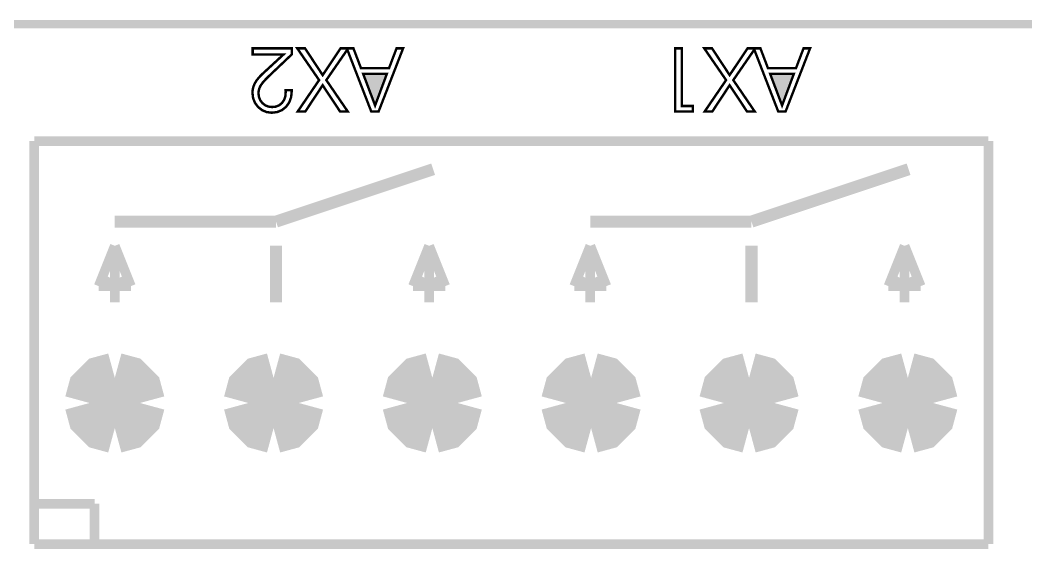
# Model space of a CAD drawing. Extents: x -1.96 to 2.19, y -1.6 to 2.11.
# Drawn here: x -1.286 to -0.038, y 1.452 to 2.108 of the extents above; entities that cross this region are included whole.
import ezdxf

# ---------------------------------------------------------------- set-up
doc = ezdxf.new("R2010")
doc.units = 0
doc.header["$LTSCALE"] = 0.000394
for name, color, linetype in [('KO', 7, 'CONTINUOUS'), ('ML', 7, 'CONTINUOUS'), ('TO', 7, 'CONTINUOUS')]:
    doc.layers.add(name, color=color, linetype=linetype)

msp = doc.modelspace()

# ---------------------------------------------------------------- linework, layer by layer
at = {"layer": 'KO', "color": 7, "linetype": 'CONTINUOUS', "const_width": 0.01}
msp.add_lwpolyline([(-1.958433, 2.103472), (1.741563, 2.103472)], dxfattribs=at)
at = {"layer": 'ML', "color": 7, "linetype": 'CONTINUOUS', "const_width": 0.0625}
for points in [[(-1.168429, 1.66472), (-1.184181, 1.660444), (-1.195401, 1.649224), (-1.199677, 1.633472)], [(-1.168429, 1.66472), (-1.184181, 1.660444), (-1.195401, 1.649224), (-1.199677, 1.633472)], [(-1.137181, 1.633472), (-1.141457, 1.649224), (-1.152678, 1.660444), (-1.168429, 1.66472)], [(-1.137181, 1.633472), (-1.141457, 1.649224), (-1.152678, 1.660444), (-1.168429, 1.66472)], [(-0.971429, 1.66472), (-0.987181, 1.660444), (-0.998401, 1.649224), (-1.002677, 1.633472)], [(-0.971429, 1.66472), (-0.987181, 1.660444), (-0.998401, 1.649224), (-1.002677, 1.633472)], [(-0.940181, 1.633472), (-0.944457, 1.649224), (-0.955678, 1.660444), (-0.971429, 1.66472)], [(-0.940181, 1.633472), (-0.944457, 1.649224), (-0.955678, 1.660444), (-0.971429, 1.66472)], [(-0.774429, 1.66472), (-0.790181, 1.660444), (-0.801401, 1.649224), (-0.805677, 1.633472)], [(-0.774429, 1.66472), (-0.790181, 1.660444), (-0.801401, 1.649224), (-0.805677, 1.633472)], [(-0.743181, 1.633472), (-0.747457, 1.649224), (-0.758678, 1.660444), (-0.774429, 1.66472)], [(-0.743181, 1.633472), (-0.747457, 1.649224), (-0.758678, 1.660444), (-0.774429, 1.66472)], [(-0.577429, 1.66472), (-0.593181, 1.660444), (-0.604401, 1.649224), (-0.608677, 1.633472)], [(-0.577429, 1.66472), (-0.593181, 1.660444), (-0.604401, 1.649224), (-0.608677, 1.633472)], [(-0.546181, 1.633472), (-0.550457, 1.649224), (-0.561678, 1.660444), (-0.577429, 1.66472)], [(-0.546181, 1.633472), (-0.550457, 1.649224), (-0.561678, 1.660444), (-0.577429, 1.66472)], [(-0.381429, 1.66472), (-0.397181, 1.660444), (-0.408401, 1.649224), (-0.412677, 1.633472)], [(-0.381429, 1.66472), (-0.397181, 1.660444), (-0.408401, 1.649224), (-0.412677, 1.633472)], [(-0.350181, 1.633472), (-0.354457, 1.649224), (-0.365678, 1.660444), (-0.381429, 1.66472)], [(-0.350181, 1.633472), (-0.354457, 1.649224), (-0.365678, 1.660444), (-0.381429, 1.66472)], [(-0.184429, 1.66472), (-0.200181, 1.660444), (-0.211401, 1.649224), (-0.215677, 1.633472)], [(-0.184429, 1.66472), (-0.200181, 1.660444), (-0.211401, 1.649224), (-0.215677, 1.633472)], [(-0.153181, 1.633472), (-0.157457, 1.649224), (-0.168678, 1.660444), (-0.184429, 1.66472)], [(-0.153181, 1.633472), (-0.157457, 1.649224), (-0.168678, 1.660444), (-0.184429, 1.66472)], [(-1.199677, 1.633472), (-1.195401, 1.617721), (-1.184181, 1.606501), (-1.168429, 1.602224)], [(-1.199677, 1.633472), (-1.195401, 1.617721), (-1.184181, 1.606501), (-1.168429, 1.602224)], [(-1.168429, 1.602224), (-1.152678, 1.606501), (-1.141457, 1.617721), (-1.137181, 1.633472)], [(-1.168429, 1.602224), (-1.152678, 1.606501), (-1.141457, 1.617721), (-1.137181, 1.633472)], [(-1.002677, 1.633472), (-0.998401, 1.617721), (-0.987181, 1.606501), (-0.971429, 1.602224)], [(-1.002677, 1.633472), (-0.998401, 1.617721), (-0.987181, 1.606501), (-0.971429, 1.602224)], [(-0.971429, 1.602224), (-0.955678, 1.606501), (-0.944457, 1.617721), (-0.940181, 1.633472)], [(-0.971429, 1.602224), (-0.955678, 1.606501), (-0.944457, 1.617721), (-0.940181, 1.633472)], [(-0.805677, 1.633472), (-0.801401, 1.617721), (-0.790181, 1.606501), (-0.774429, 1.602224)], [(-0.805677, 1.633472), (-0.801401, 1.617721), (-0.790181, 1.606501), (-0.774429, 1.602224)], [(-0.774429, 1.602224), (-0.758678, 1.606501), (-0.747457, 1.617721), (-0.743181, 1.633472)], [(-0.774429, 1.602224), (-0.758678, 1.606501), (-0.747457, 1.617721), (-0.743181, 1.633472)], [(-0.608677, 1.633472), (-0.604401, 1.617721), (-0.593181, 1.606501), (-0.577429, 1.602224)], [(-0.608677, 1.633472), (-0.604401, 1.617721), (-0.593181, 1.606501), (-0.577429, 1.602224)], [(-0.577429, 1.602224), (-0.561678, 1.606501), (-0.550457, 1.617721), (-0.546181, 1.633472)], [(-0.577429, 1.602224), (-0.561678, 1.606501), (-0.550457, 1.617721), (-0.546181, 1.633472)], [(-0.412677, 1.633472), (-0.408401, 1.617721), (-0.397181, 1.606501), (-0.381429, 1.602224)], [(-0.412677, 1.633472), (-0.408401, 1.617721), (-0.397181, 1.606501), (-0.381429, 1.602224)], [(-0.381429, 1.602224), (-0.365678, 1.606501), (-0.354457, 1.617721), (-0.350181, 1.633472)], [(-0.381429, 1.602224), (-0.365678, 1.606501), (-0.354457, 1.617721), (-0.350181, 1.633472)], [(-0.215677, 1.633472), (-0.211401, 1.617721), (-0.200181, 1.606501), (-0.184429, 1.602224)], [(-0.215677, 1.633472), (-0.211401, 1.617721), (-0.200181, 1.606501), (-0.184429, 1.602224)], [(-0.184429, 1.602224), (-0.168678, 1.606501), (-0.157457, 1.617721), (-0.153181, 1.633472)], [(-0.184429, 1.602224), (-0.168678, 1.606501), (-0.157457, 1.617721), (-0.153181, 1.633472)]]:
    msp.add_lwpolyline(points, dxfattribs=at)
at = {"layer": 'TO', "color": 7, "linetype": 'CONTINUOUS'}
for points, const_width in [([(-0.997406, 2.073472), (-0.948898, 2.073472), (-0.948898, 2.065898), (-0.976626, 2.039579), (-0.981488, 2.034751), (-0.985112, 2.030649), (-0.987504, 2.027276), (-0.988982, 2.024231), (-0.989867, 2.021113), (-0.990161, 2.017921), (-0.989629, 2.013287), (-0.98803, 2.00918), (-0.985358, 2.005598), (-0.981859, 2.002832), (-0.977782, 2.001177), (-0.973122, 2.000626), (-0.96838, 2.001189), (-0.964314, 2.002881), (-0.960929, 2.005705), (-0.958391, 2.009467), (-0.956869, 2.013971), (-0.956362, 2.019224), (-0.956368, 2.019534), (-0.956386, 2.019909), (-0.956417, 2.020343), (-0.956447, 2.020777), (-0.956466, 2.021135), (-0.956472, 2.021425), (-0.948898, 2.021425), (-0.948898, 2.020252), (-0.949669, 2.012853), (-0.951984, 2.006433), (-0.955846, 2.000992), (-0.960933, 1.996879), (-0.966906, 1.994407), (-0.973764, 1.993583), (-0.980069, 1.994379), (-0.985704, 1.996768), (-0.990673, 2.000756), (-0.994539, 2.005915), (-0.996855, 2.011816), (-0.997626, 2.018453), (-0.997301, 2.022449), (-0.996325, 2.026333), (-0.994693, 2.030098), (-0.992368, 2.03384), (-0.989281, 2.03766), (-0.985429, 2.041559), (-0.959055, 2.065898), (-0.997406, 2.065898), (-0.997406, 2.073472)], 0.003), ([(-0.997406, 2.073472), (-0.948898, 2.073472), (-0.948898, 2.065898), (-0.976626, 2.039579), (-0.981488, 2.034751), (-0.985112, 2.030649), (-0.987504, 2.027276), (-0.988982, 2.024231), (-0.989867, 2.021113), (-0.990161, 2.017921), (-0.989629, 2.013287), (-0.98803, 2.00918), (-0.985358, 2.005598), (-0.981859, 2.002832), (-0.977782, 2.001177), (-0.973122, 2.000626), (-0.96838, 2.001189), (-0.964314, 2.002881), (-0.960929, 2.005705), (-0.958391, 2.009467), (-0.956869, 2.013971), (-0.956362, 2.019224), (-0.956368, 2.019534), (-0.956386, 2.019909), (-0.956417, 2.020343), (-0.956447, 2.020777), (-0.956466, 2.021135), (-0.956472, 2.021425), (-0.948898, 2.021425), (-0.948898, 2.020252), (-0.949669, 2.012853), (-0.951984, 2.006433), (-0.955846, 2.000992), (-0.960933, 1.996879), (-0.966906, 1.994407), (-0.973764, 1.993583), (-0.980069, 1.994379), (-0.985704, 1.996768), (-0.990673, 2.000756), (-0.994539, 2.005915), (-0.996855, 2.011816), (-0.997626, 2.018453), (-0.997301, 2.022449), (-0.996325, 2.026333), (-0.994693, 2.030098), (-0.992368, 2.03384), (-0.989281, 2.03766), (-0.985429, 2.041559), (-0.959055, 2.065898), (-0.997406, 2.065898), (-0.997406, 2.073472)], 0.003), ([(-0.888283, 2.073472), (-0.878819, 2.073472), (-0.906016, 2.034079), (-0.87948, 1.995236), (-0.889035, 1.995236), (-0.910528, 2.027697), (-0.931949, 1.995236), (-0.941413, 1.995236), (-0.914929, 2.034079), (-0.942055, 2.073472), (-0.93239, 2.073472), (-0.910528, 2.04026), (-0.888283, 2.073472)], 0.003), ([(-0.888283, 2.073472), (-0.878819, 2.073472), (-0.906016, 2.034079), (-0.87948, 1.995236), (-0.889035, 1.995236), (-0.910528, 2.027697), (-0.931949, 1.995236), (-0.941413, 1.995236), (-0.914929, 2.034079), (-0.942055, 2.073472), (-0.93239, 2.073472), (-0.910528, 2.04026), (-0.888283, 2.073472)], 0.003), ([(-0.818811, 2.073472), (-0.810705, 2.073472), (-0.841055, 1.995236), (-0.850299, 1.995236), (-0.880563, 2.073472), (-0.872346, 2.073472), (-0.862992, 2.048913), (-0.828165, 2.048913), (-0.818811, 2.073472)], 0.003), ([(-0.818811, 2.073472), (-0.810705, 2.073472), (-0.841055, 1.995236), (-0.850299, 1.995236), (-0.880563, 2.073472), (-0.872346, 2.073472), (-0.862992, 2.048913), (-0.828165, 2.048913), (-0.818811, 2.073472)], 0.003), ([(-0.473059, 2.073472), (-0.464898, 2.073472), (-0.464898, 2.001945), (-0.451252, 2.001945), (-0.451252, 1.995236), (-0.473059, 1.995236), (-0.473059, 2.073472)], 0.003), ([(-0.473059, 2.073472), (-0.464898, 2.073472), (-0.464898, 2.001945), (-0.451252, 2.001945), (-0.451252, 1.995236), (-0.473059, 1.995236), (-0.473059, 2.073472)], 0.003), ([(-0.383283, 2.073472), (-0.373819, 2.073472), (-0.401016, 2.034079), (-0.37448, 1.995236), (-0.384035, 1.995236), (-0.405528, 2.027697), (-0.426949, 1.995236), (-0.436413, 1.995236), (-0.409929, 2.034079), (-0.437055, 2.073472), (-0.42739, 2.073472), (-0.405528, 2.04026), (-0.383283, 2.073472)], 0.003), ([(-0.383283, 2.073472), (-0.373819, 2.073472), (-0.401016, 2.034079), (-0.37448, 1.995236), (-0.384035, 1.995236), (-0.405528, 2.027697), (-0.426949, 1.995236), (-0.436413, 1.995236), (-0.409929, 2.034079), (-0.437055, 2.073472), (-0.42739, 2.073472), (-0.405528, 2.04026), (-0.383283, 2.073472)], 0.003), ([(-0.313811, 2.073472), (-0.305705, 2.073472), (-0.336055, 1.995236), (-0.345299, 1.995236), (-0.375563, 2.073472), (-0.367346, 2.073472), (-0.357992, 2.048913), (-0.323165, 2.048913), (-0.313811, 2.073472)], 0.003), ([(-0.313811, 2.073472), (-0.305705, 2.073472), (-0.336055, 1.995236), (-0.345299, 1.995236), (-0.375563, 2.073472), (-0.367346, 2.073472), (-0.357992, 2.048913), (-0.323165, 2.048913), (-0.313811, 2.073472)], 0.003), ([(-0.860295, 2.041874), (-0.845457, 2.002591), (-0.830843, 2.041874), (-0.860295, 2.041874)], 0.003), ([(-0.860295, 2.041874), (-0.845457, 2.002591), (-0.830843, 2.041874), (-0.860295, 2.041874)], 0.003), ([(-0.355295, 2.041874), (-0.340457, 2.002591), (-0.325843, 2.041874), (-0.355295, 2.041874)], 0.003), ([(-0.355295, 2.041874), (-0.340457, 2.002591), (-0.325843, 2.041874), (-0.355295, 2.041874)], 0.003), ([(-1.268433, 1.958472), (-0.084433, 1.958472)], 0.012), ([(-1.268433, 1.458472), (-1.268433, 1.958472)], 0.012), ([(-0.084433, 1.458472), (-0.084433, 1.958472)], 0.012), ([(-0.968433, 1.858472), (-0.773433, 1.923472)], 0.015), ([(-0.378433, 1.858472), (-0.183433, 1.923472)], 0.015), ([(-1.168433, 1.858472), (-0.968433, 1.858472)], 0.015), ([(-0.578433, 1.858472), (-0.378433, 1.858472)], 0.015), ([(-0.968433, 1.758472), (-0.968433, 1.828472)], 0.015), ([(-0.378433, 1.758472), (-0.378433, 1.828472)], 0.015), ([(-1.188433, 1.778472), (-1.168433, 1.828472)], 0.012), ([(-1.168433, 1.758472), (-1.168433, 1.828472)], 0.012), ([(-1.168433, 1.828472), (-1.148433, 1.778472)], 0.012), ([(-0.798433, 1.778472), (-0.778433, 1.828472)], 0.012), ([(-0.778433, 1.758472), (-0.778433, 1.828472)], 0.012), ([(-0.778433, 1.828472), (-0.758433, 1.778472)], 0.012), ([(-0.598433, 1.778472), (-0.578433, 1.828472)], 0.012), ([(-0.578433, 1.758472), (-0.578433, 1.828472)], 0.012), ([(-0.578433, 1.828472), (-0.558433, 1.778472)], 0.012), ([(-0.208433, 1.778472), (-0.188433, 1.828472)], 0.012), ([(-0.188433, 1.758472), (-0.188433, 1.828472)], 0.012), ([(-0.188433, 1.828472), (-0.168433, 1.778472)], 0.012), ([(-1.178433, 1.778472), (-1.173433, 1.788472)], 0.012), ([(-1.163433, 1.788472), (-1.158433, 1.778472)], 0.012), ([(-0.788433, 1.778472), (-0.783433, 1.788472)], 0.012), ([(-0.773433, 1.788472), (-0.768433, 1.778472)], 0.012), ([(-0.588433, 1.778472), (-0.583433, 1.788472)], 0.012), ([(-0.573433, 1.788472), (-0.568433, 1.778472)], 0.012), ([(-0.198433, 1.778472), (-0.193433, 1.788472)], 0.012), ([(-0.183433, 1.788472), (-0.178433, 1.778472)], 0.012), ([(-1.188433, 1.778472), (-1.148433, 1.778472)], 0.012), ([(-0.798433, 1.778472), (-0.758433, 1.778472)], 0.012), ([(-0.598433, 1.778472), (-0.558433, 1.778472)], 0.012), ([(-0.208433, 1.778472), (-0.168433, 1.778472)], 0.012), ([(-1.268433, 1.508472), (-1.193433, 1.508472)], 0.012), ([(-1.193433, 1.458472), (-1.193433, 1.508472)], 0.012), ([(-1.268433, 1.458472), (-0.084433, 1.458472)], 0.012)]:
    msp.add_lwpolyline(points, dxfattribs=dict(at, const_width=const_width))
at = {"layer": 'TO', "color": 7}
for points in [[(-0.860295, 2.041874), (-0.845457, 2.002591), (-0.860295, 2.041874), (-0.830843, 2.041874)], [(-0.355295, 2.041874), (-0.340457, 2.002591), (-0.355295, 2.041874), (-0.325843, 2.041874)]]:
    msp.add_solid(points, dxfattribs=at)

doc.saveas('drawing.dxf')
